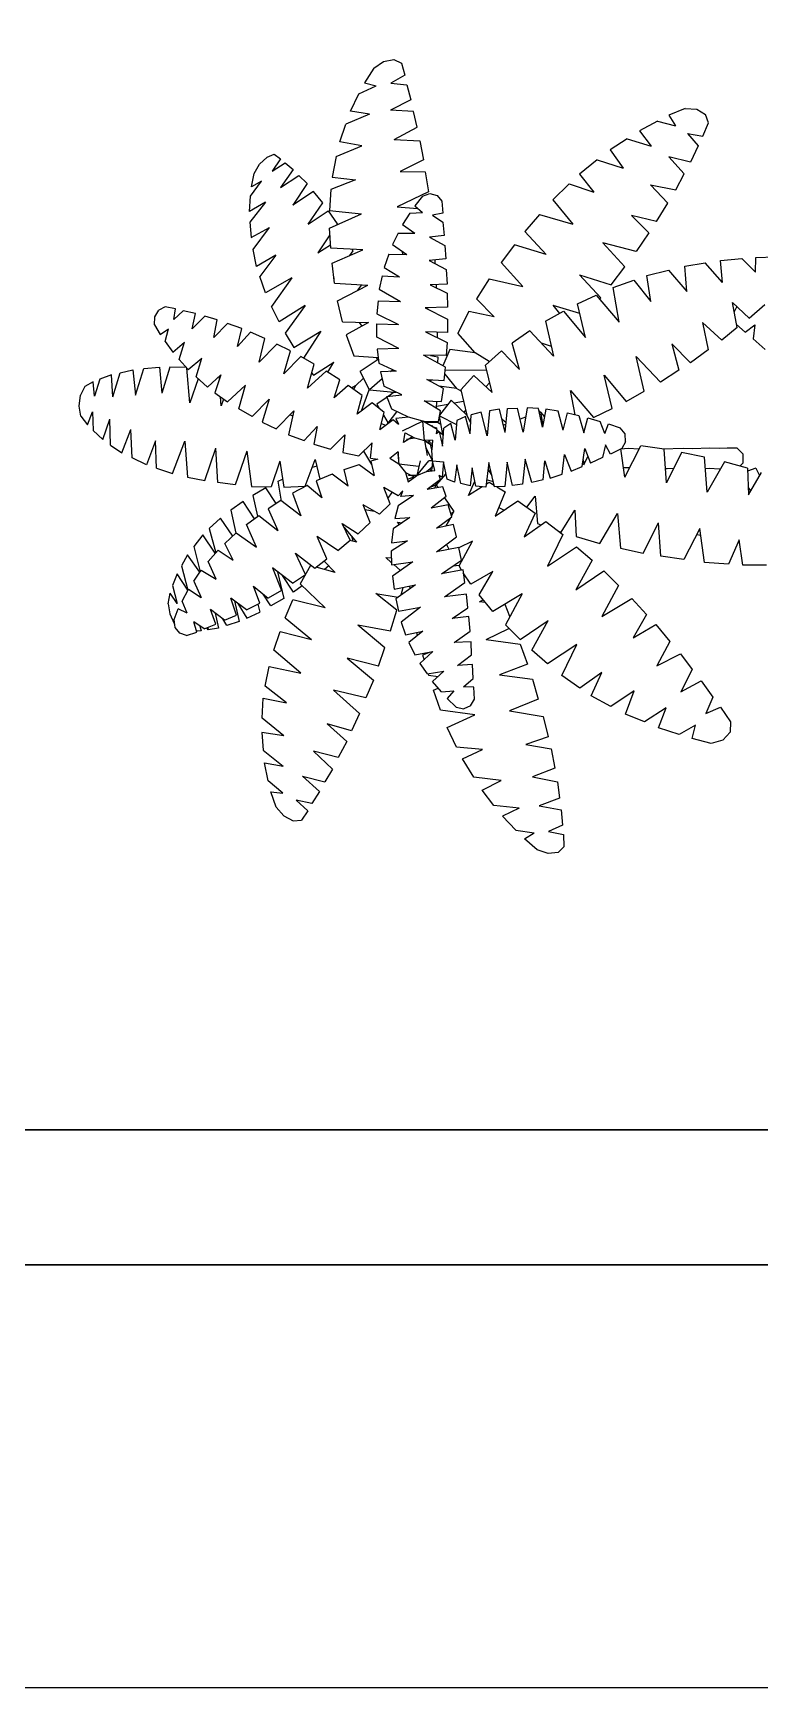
# Model space of a CAD drawing. Header units: millimetres. Extents: x 3348.1 to 3362.1, y 2027.4 to 2066.8.
# Drawn here: x 3358.307 to 3359.384, y 2033.466 to 2035.919 of the extents above; entities that cross this region are included whole.
import ezdxf

# ---------------------------------------------------------------- set-up
doc = ezdxf.new("R2010")
doc.units = ezdxf.units.MM
doc.layers.add('FUR', color=13, linetype='Continuous')

# ---------------------------------------------------------------- blocks, each defined once
blk = doc.blocks.new('02PTRX27')
at = {"color": 3, "linetype": 'ByBlock'}
for p, q in [((-0.4604, 0.4898), (-0.4477, 0.4923)), ((-0.4477, 0.4923), (-0.4384, 0.4879)), ((-0.4727, 0.4815), (-0.484, 0.4633)), ((-0.4727, 0.4815), (-0.4604, 0.4898)), ((-0.4342, 0.4727), (-0.4516, 0.4632)), ((-0.4384, 0.4879), (-0.4342, 0.4727)), ((-0.5012, 0.4284), (-0.491, 0.4499)), ((-0.491, 0.4499), (-0.4695, 0.4599)), ((-0.484, 0.4633), (-0.4695, 0.4599)), ((-0.4516, 0.4632), (-0.4316, 0.461)), ((-0.4316, 0.461), (-0.4268, 0.4423)), ((-0.4268, 0.4423), (-0.4521, 0.4297)), ((-0.4237, 0.4281), (-0.4521, 0.4297)), ((-0.088, 0.4318), (-0.1081, 0.4234)), ((-0.088, 0.4318), (-0.0737, 0.431)), ((-0.0737, 0.431), (-0.063, 0.4245)), ((-0.5146, 0.3906), (-0.5071, 0.4124)), ((-0.4778, 0.4249), (-0.5071, 0.4124)), ((-0.4778, 0.4249), (-0.5012, 0.4284)), ((-0.4188, 0.4086), (-0.4237, 0.4281)), ((-0.1222, 0.4161), (-0.1442, 0.4042)), ((-0.1222, 0.4161), (-0.1001, 0.4102)), ((-0.1081, 0.4234), (-0.1001, 0.4102)), ((-0.0662, 0.3975), (-0.0592, 0.4141)), ((-0.0592, 0.4141), (-0.063, 0.4245)), ((-0.4873, 0.3858), (-0.5146, 0.3906)), ((-0.4474, 0.3933), (-0.4188, 0.4086)), ((-0.4474, 0.3933), (-0.4158, 0.3917)), ((-0.4158, 0.3917), (-0.4111, 0.3684)), ((-0.1596, 0.3944), (-0.1805, 0.3808)), ((-0.1596, 0.3944), (-0.1299, 0.3852)), ((-0.1442, 0.4042), (-0.1299, 0.3852)), ((-0.0849, 0.4009), (-0.0662, 0.3975)), ((-0.0849, 0.4009), (-0.072, 0.3854)), ((-0.6136, 0.3629), (-0.6042, 0.3718)), ((-0.6042, 0.3718), (-0.5956, 0.3751)), ((-0.5876, 0.3697), (-0.5982, 0.3544)), ((-0.5956, 0.3751), (-0.5876, 0.3697)), ((-0.519, 0.3723), (-0.524, 0.3471)), ((-0.519, 0.3723), (-0.4873, 0.3858)), ((-0.4111, 0.3684), (-0.44, 0.3541)), ((-0.1966, 0.3682), (-0.2186, 0.3505)), ((-0.1966, 0.3682), (-0.1644, 0.3582)), ((-0.1805, 0.3808), (-0.1644, 0.3582)), ((-0.0893, 0.3511), (-0.1083, 0.3719)), ((-0.0814, 0.3656), (-0.1083, 0.3719)), ((-0.072, 0.3854), (-0.0814, 0.3656)), ((-0.6237, 0.3351), (-0.6204, 0.3514)), ((-0.6204, 0.3514), (-0.6136, 0.3629)), ((-0.5982, 0.3544), (-0.5819, 0.3647)), ((-0.572, 0.3563), (-0.5879, 0.334)), ((-0.5879, 0.334), (-0.565, 0.3491)), ((-0.5819, 0.3647), (-0.572, 0.3563)), ((-0.565, 0.3491), (-0.5549, 0.3389)), ((-0.44, 0.3541), (-0.4089, 0.3535)), ((-0.4089, 0.3535), (-0.405, 0.3289)), ((-0.2186, 0.3505), (-0.2007, 0.3282)), ((-0.0997, 0.3311), (-0.0893, 0.3511)), ((-0.6248, 0.3235), (-0.6112, 0.342)), ((-0.6112, 0.342), (-0.6237, 0.3351)), ((-0.5549, 0.3389), (-0.5724, 0.3125)), ((-0.5469, 0.329), (-0.5724, 0.3125)), ((-0.5355, 0.3151), (-0.5469, 0.329)), ((-0.5256, 0.3316), (-0.5274, 0.3059)), ((-0.495, 0.3438), (-0.5256, 0.3316)), ((-0.524, 0.3471), (-0.495, 0.3438)), ((-0.405, 0.3289), (-0.4435, 0.3101)), ((-0.2313, 0.3387), (-0.2516, 0.3188)), ((-0.2313, 0.3387), (-0.2007, 0.3282)), ((-0.1309, 0.3376), (-0.1096, 0.3147)), ((-0.1309, 0.3376), (-0.0997, 0.3311)), ((-0.6259, 0.3046), (-0.6248, 0.3235)), ((-0.6064, 0.3162), (-0.6259, 0.3046)), ((-0.6064, 0.3162), (-0.6255, 0.2912)), ((-0.5537, 0.2887), (-0.5355, 0.3151)), ((-0.4435, 0.3101), (-0.4186, 0.3084)), ((-0.4122, 0.3234), (-0.4219, 0.3114)), ((-0.4219, 0.3114), (-0.4125, 0.3032)), ((-0.4122, 0.3234), (-0.4032, 0.3267)), ((-0.4032, 0.3267), (-0.3944, 0.3244)), ((-0.3944, 0.3244), (-0.3887, 0.3172)), ((-0.3887, 0.3172), (-0.3874, 0.3023)), ((-0.2516, 0.3188), (-0.2269, 0.2887)), ((-0.1233, 0.292), (-0.1096, 0.3147)), ((-0.6255, 0.2912), (-0.6242, 0.2725)), ((-0.5537, 0.2887), (-0.5289, 0.3054)), ((-0.5289, 0.3054), (-0.5176, 0.2891)), ((-0.5274, 0.3059), (-0.4879, 0.3018)), ((-0.5271, 0.2841), (-0.4879, 0.3018)), ((-0.5176, 0.2891), (-0.5183, 0.288)), ((-0.4279, 0.3024), (-0.4369, 0.2883)), ((-0.4369, 0.2883), (-0.4217, 0.2777)), ((-0.4279, 0.3024), (-0.4125, 0.3032)), ((-0.3874, 0.3023), (-0.4001, 0.3)), ((-0.4001, 0.3), (-0.3871, 0.2915)), ((-0.3871, 0.2915), (-0.3856, 0.2747)), ((-0.2679, 0.3007), (-0.2859, 0.2797)), ((-0.2679, 0.3007), (-0.2269, 0.2887)), ((-0.1543, 0.2997), (-0.1327, 0.2782)), ((-0.1233, 0.292), (-0.1543, 0.2997)), ((-0.6242, 0.2725), (-0.6013, 0.2849)), ((-0.6216, 0.2576), (-0.6013, 0.2849)), ((-0.5267, 0.2758), (-0.5417, 0.2535)), ((-0.5256, 0.2593), (-0.5271, 0.2841)), ((-0.4424, 0.2778), (-0.4496, 0.2638)), ((-0.4424, 0.2778), (-0.4217, 0.2777)), ((-0.3856, 0.2747), (-0.4039, 0.2729)), ((-0.4039, 0.2729), (-0.3849, 0.2626)), ((-0.2859, 0.2797), (-0.2597, 0.2514)), ((-0.1627, 0.2361), (-0.1895, 0.2657)), ((-0.1483, 0.2552), (-0.1895, 0.2657)), ((-0.1327, 0.2782), (-0.1483, 0.2552)), ((-0.6174, 0.2367), (-0.6216, 0.2576)), ((-0.5934, 0.2506), (-0.6174, 0.2367)), ((-0.5934, 0.2506), (-0.6134, 0.2244)), ((-0.5417, 0.2535), (-0.526, 0.2632)), ((-0.486, 0.2572), (-0.5256, 0.2593)), ((-0.524, 0.2406), (-0.486, 0.2572)), ((-0.502, 0.2501), (-0.4979, 0.2558)), ((-0.4979, 0.2558), (-0.4992, 0.2578)), ((-0.4541, 0.2517), (-0.4598, 0.2354)), ((-0.4541, 0.2517), (-0.4316, 0.2513)), ((-0.4496, 0.2638), (-0.4316, 0.2513)), ((-0.4367, 0.2513), (-0.4369, 0.2549)), ((-0.3836, 0.2462), (-0.4041, 0.244)), ((-0.3849, 0.2626), (-0.3836, 0.2462)), ((-0.2989, 0.2634), (-0.3154, 0.2414)), ((-0.2597, 0.2514), (-0.2989, 0.2634)), ((-0.0445, 0.2439), (-0.018, 0.2463)), ((-0.018, 0.2463), (-0.0013, 0.2295)), ((-0.0013, 0.2295), (-0.0009, 0.2478)), ((-0.0009, 0.2478), (0.0235, 0.2483)), ((-0.521, 0.216), (-0.524, 0.2406)), ((-0.4624, 0.2252), (-0.4659, 0.2086)), ((-0.4624, 0.2252), (-0.4408, 0.224)), ((-0.4598, 0.2354), (-0.4408, 0.224)), ((-0.4041, 0.244), (-0.383, 0.2329)), ((-0.3966, 0.2398), (-0.3968, 0.2447)), ((-0.383, 0.2329), (-0.3819, 0.2148)), ((-0.3154, 0.2414), (-0.2886, 0.2117)), ((-0.2185, 0.2262), (-0.1922, 0.1979)), ((-0.2185, 0.2262), (-0.1792, 0.2141)), ((-0.1792, 0.2141), (-0.1627, 0.2361)), ((-0.1354, 0.2253), (-0.1085, 0.2321)), ((-0.1305, 0.1934), (-0.1354, 0.2253)), ((-0.1085, 0.2321), (-0.0858, 0.2056)), ((-0.0883, 0.237), (-0.0634, 0.2409)), ((-0.0858, 0.2056), (-0.0883, 0.237)), ((-0.042, 0.2169), (-0.0634, 0.2409)), ((-0.042, 0.2169), (-0.0445, 0.2439)), ((-0.6064, 0.204), (-0.6134, 0.2244)), ((-0.5738, 0.2227), (-0.6064, 0.204)), ((-0.5738, 0.2227), (-0.5987, 0.1873)), ((-0.522, 0.2224), (-0.5221, 0.222)), ((-0.5221, 0.222), (-0.522, 0.2221)), ((-0.5221, 0.222), (-0.5218, 0.2209)), ((-0.522, 0.2221), (-0.522, 0.2224)), ((-0.521, 0.216), (-0.48, 0.2134)), ((-0.5174, 0.194), (-0.48, 0.2134)), ((-0.4921, 0.2072), (-0.4873, 0.2138)), ((-0.4659, 0.2086), (-0.4395, 0.1935)), ((-0.3819, 0.2148), (-0.4028, 0.2139)), ((-0.4028, 0.2139), (-0.3819, 0.2038)), ((-0.3949, 0.21), (-0.3949, 0.2142)), ((-0.3299, 0.2214), (-0.3455, 0.1965)), ((-0.3299, 0.2214), (-0.2886, 0.2117)), ((-0.177, 0.2106), (-0.1514, 0.2198)), ((-0.1693, 0.1678), (-0.177, 0.2106)), ((-0.1514, 0.2198), (-0.1305, 0.1934)), ((-0.7303, 0.1867), (-0.7382, 0.1827)), ((-0.7175, 0.1844), (-0.7303, 0.1867)), ((-0.7195, 0.1713), (-0.7175, 0.1844)), ((-0.5894, 0.1682), (-0.5987, 0.1873)), ((-0.5575, 0.1882), (-0.5894, 0.1682)), ((-0.5575, 0.1882), (-0.5819, 0.1543)), ((-0.5111, 0.1682), (-0.5174, 0.194)), ((-0.4673, 0.1941), (-0.4686, 0.178)), ((-0.4673, 0.1941), (-0.4395, 0.1935)), ((-0.3814, 0.1862), (-0.4089, 0.1855)), ((-0.4089, 0.1855), (-0.3816, 0.1714)), ((-0.4054, 0.1855), (-0.4074, 0.1846)), ((-0.3819, 0.2038), (-0.3814, 0.1862)), ((-0.324, 0.1745), (-0.3455, 0.1965)), ((-0.2513, 0.1888), (-0.2432, 0.1785)), ((-0.2513, 0.1888), (-0.2185, 0.1791)), ((-0.221, 0.1904), (-0.1979, 0.2012)), ((-0.2111, 0.1489), (-0.221, 0.1904)), ((-0.1979, 0.2012), (-0.1693, 0.1678)), ((-0.1922, 0.1979), (-0.1937, 0.1962)), ((-0.0297, 0.1923), (-0.009, 0.1729)), ((-0.0236, 0.1614), (-0.0297, 0.1923)), ((-0.0275, 0.1802), (-0.0242, 0.1867)), ((-0.0242, 0.1867), (-0.024, 0.1868)), ((-0.009, 0.1729), (0.0103, 0.1897)), ((-0.7433, 0.1647), (-0.743, 0.1745)), ((-0.7433, 0.1647), (-0.7362, 0.1524)), ((-0.743, 0.1745), (-0.7382, 0.1827)), ((-0.708, 0.1819), (-0.7195, 0.1713)), ((-0.6926, 0.1784), (-0.708, 0.1819)), ((-0.6968, 0.1594), (-0.6926, 0.1784)), ((-0.6814, 0.1751), (-0.6968, 0.1594)), ((-0.6658, 0.1707), (-0.6814, 0.1751)), ((-0.67, 0.1488), (-0.6658, 0.1707)), ((-0.6532, 0.1662), (-0.67, 0.1488)), ((-0.6356, 0.1599), (-0.6532, 0.1662)), ((-0.5111, 0.1682), (-0.4792, 0.1673)), ((-0.4792, 0.1673), (-0.5066, 0.1521)), ((-0.4869, 0.163), (-0.4904, 0.1675)), ((-0.469, 0.1492), (-0.469, 0.1657)), ((-0.469, 0.1657), (-0.442, 0.1648)), ((-0.4686, 0.178), (-0.442, 0.1648)), ((-0.4426, 0.1648), (-0.4424, 0.1648)), ((-0.3816, 0.1714), (-0.3816, 0.1549)), ((-0.355, 0.1808), (-0.3687, 0.1541)), ((-0.324, 0.1745), (-0.355, 0.1808)), ((-0.2604, 0.1689), (-0.2381, 0.1814)), ((-0.2604, 0.1689), (-0.2505, 0.1257)), ((-0.2381, 0.1814), (-0.2111, 0.1489)), ((-0.0427, 0.1456), (-0.0667, 0.1675)), ((-0.0667, 0.1675), (-0.0594, 0.1338)), ((-0.0244, 0.1648), (-0.0137, 0.1553)), ((-0.0137, 0.1553), (-0.0018, 0.1646)), ((-0.0018, 0.1646), (-0.004, 0.1471)), ((-0.7362, 0.1524), (-0.7263, 0.1597)), ((-0.7303, 0.1439), (-0.7263, 0.1597)), ((-0.7303, 0.1439), (-0.7206, 0.1306)), ((-0.6407, 0.1379), (-0.6356, 0.1599)), ((-0.6248, 0.1554), (-0.6407, 0.1379)), ((-0.607, 0.1478), (-0.6248, 0.1554)), ((-0.6141, 0.1185), (-0.607, 0.1478)), ((-0.5819, 0.1543), (-0.5713, 0.1365)), ((-0.5713, 0.1365), (-0.5379, 0.1568)), ((-0.5379, 0.1568), (-0.5592, 0.1234)), ((-0.5066, 0.1521), (-0.497, 0.1263)), ((-0.4415, 0.1351), (-0.469, 0.1492)), ((-0.4085, 0.1558), (-0.3819, 0.1426)), ((-0.3816, 0.1549), (-0.4085, 0.1558)), ((-0.3938, 0.1484), (-0.3938, 0.1553)), ((-0.3475, 0.1301), (-0.3687, 0.1541)), ((-0.2799, 0.1572), (-0.3015, 0.142)), ((-0.2505, 0.1257), (-0.2799, 0.1572)), ((-0.0236, 0.1614), (-0.0427, 0.1456)), ((-0.004, 0.1471), (0.0108, 0.1342)), ((-0.7206, 0.1306), (-0.7065, 0.143)), ((-0.7129, 0.1216), (-0.7065, 0.143)), ((-0.7019, 0.1094), (-0.6851, 0.1233)), ((-0.692, 0.1001), (-0.6851, 0.1233)), ((-0.5921, 0.1405), (-0.6141, 0.1185)), ((-0.5753, 0.1322), (-0.5921, 0.1405)), ((-0.5835, 0.104), (-0.5753, 0.1322)), ((-0.5626, 0.1255), (-0.5835, 0.104)), ((-0.5463, 0.1159), (-0.5626, 0.1255)), ((-0.497, 0.1263), (-0.4672, 0.124)), ((-0.4679, 0.1212), (-0.4692, 0.1243)), ((-0.4415, 0.1351), (-0.4684, 0.1345)), ((-0.4684, 0.1345), (-0.4662, 0.1172)), ((-0.3839, 0.1122), (-0.4111, 0.1271)), ((-0.383, 0.1265), (-0.4111, 0.1271)), ((-0.4026, 0.1268), (-0.3935, 0.125)), ((-0.3935, 0.125), (-0.3938, 0.1175)), ((-0.3786, 0.1339), (-0.3871, 0.1137)), ((-0.3819, 0.1426), (-0.383, 0.1265)), ((-0.3475, 0.1301), (-0.3786, 0.1339)), ((-0.3299, 0.1191), (-0.3475, 0.1301)), ((-0.3147, 0.1323), (-0.3346, 0.1148)), ((-0.3147, 0.1323), (-0.2927, 0.1094)), ((-0.2927, 0.1094), (-0.3015, 0.142)), ((-0.2659, 0.1421), (-0.2535, 0.1381)), ((-0.1186, 0.0937), (-0.1483, 0.1256)), ((-0.1386, 0.0825), (-0.1483, 0.1256)), ((-0.0816, 0.1175), (-0.1043, 0.141)), ((-0.1043, 0.141), (-0.0958, 0.1085)), ((-0.0594, 0.1338), (-0.0816, 0.1175)), ((-0.7967, 0.1028), (-0.8108, 0.0975)), ((-0.7948, 0.0755), (-0.7967, 0.1028)), ((-0.7948, 0.0755), (-0.7857, 0.1054)), ((-0.7857, 0.1054), (-0.7701, 0.1091)), ((-0.7701, 0.1091), (-0.7668, 0.0778)), ((-0.7668, 0.0778), (-0.7565, 0.1106)), ((-0.7565, 0.1106), (-0.7371, 0.1124)), ((-0.7371, 0.1124), (-0.7344, 0.0801)), ((-0.7246, 0.1123), (-0.7344, 0.0801)), ((-0.7043, 0.1118), (-0.7246, 0.1123)), ((-0.7129, 0.1216), (-0.7019, 0.1094)), ((-0.6997, 0.0683), (-0.7036, 0.1111)), ((-0.6614, 0.1026), (-0.6781, 0.0875)), ((-0.6614, 0.1026), (-0.6688, 0.0805)), ((-0.5546, 0.0865), (-0.5463, 0.1159)), ((-0.5315, 0.1074), (-0.5546, 0.0865)), ((-0.5494, 0.1051), (-0.5472, 0.1024)), ((-0.5472, 0.1024), (-0.522, 0.1186)), ((-0.5146, 0.0964), (-0.5315, 0.1074)), ((-0.5295, 0.1059), (-0.522, 0.1186)), ((-0.467, 0.1218), (-0.4893, 0.1069)), ((-0.4778, 0.0841), (-0.4893, 0.1069)), ((-0.4662, 0.1172), (-0.4448, 0.1072)), ((-0.4448, 0.1072), (-0.4644, 0.1064)), ((-0.4644, 0.1064), (-0.46, 0.0889)), ((-0.4519, 0.1068), (-0.4494, 0.1091)), ((-0.3858, 0.0958), (-0.3839, 0.1122)), ((-0.385, 0.1035), (-0.3702, 0.086)), ((-0.3845, 0.1085), (-0.3334, 0.1091)), ((-0.3264, 0.0808), (-0.3346, 0.1148)), ((-0.1879, 0.1024), (-0.1607, 0.0699)), ((-0.178, 0.061), (-0.1879, 0.1024)), ((-0.0958, 0.1085), (-0.1186, 0.0937)), ((-0.8295, 0.0882), (-0.8346, 0.0776)), ((-0.819, 0.0942), (-0.8295, 0.0882)), ((-0.8176, 0.0764), (-0.819, 0.0942)), ((-0.8108, 0.0975), (-0.8176, 0.0764)), ((-0.6895, 0.0977), (-0.6997, 0.0683)), ((-0.6781, 0.0875), (-0.692, 0.1001)), ((-0.6631, 0.0976), (-0.6633, 0.1009)), ((-0.6532, 0.0693), (-0.6308, 0.09)), ((-0.6391, 0.0606), (-0.6308, 0.09)), ((-0.5216, 0.0742), (-0.5146, 0.0964)), ((-0.504, 0.0894), (-0.5216, 0.0742)), ((-0.4871, 0.0772), (-0.504, 0.0894)), ((-0.495, 0.0892), (-0.5, 0.0864)), ((-0.4974, 0.0845), (-0.495, 0.0892)), ((-0.495, 0.0892), (-0.4853, 0.0986)), ((-0.4877, 0.0583), (-0.4781, 0.0844)), ((-0.4624, 0.0977), (-0.4778, 0.0841)), ((-0.4778, 0.0841), (-0.4472, 0.0812)), ((-0.4378, 0.078), (-0.46, 0.0889)), ((-0.3865, 0.0858), (-0.407, 0.0971)), ((-0.407, 0.0971), (-0.3858, 0.0958)), ((-0.4004, 0.0966), (-0.4036, 0.0951)), ((-0.3702, 0.086), (-0.3918, 0.0886)), ((-0.3889, 0.07), (-0.3865, 0.0858)), ((-0.3647, 0.0826), (-0.3702, 0.086)), ((-0.3651, 0.0844), (-0.3489, 0.1018)), ((-0.3651, 0.0844), (-0.3577, 0.053)), ((-0.3489, 0.1018), (-0.3264, 0.0808)), ((-0.3295, 0.0929), (-0.3341, 0.0878)), ((-0.2295, 0.0834), (-0.201, 0.05)), ((-0.224, 0.0535), (-0.2295, 0.0834)), ((-0.1607, 0.0699), (-0.1386, 0.0825)), ((-0.8363, 0.064), (-0.8346, 0.0776)), ((-0.8342, 0.0517), (-0.8363, 0.064)), ((-0.6688, 0.0805), (-0.6532, 0.0693)), ((-0.6611, 0.0645), (-0.6618, 0.0754)), ((-0.6583, 0.0728), (-0.6611, 0.0645)), ((-0.6019, 0.0727), (-0.6227, 0.0512)), ((-0.6019, 0.0727), (-0.6103, 0.0445)), ((-0.4932, 0.0541), (-0.4871, 0.0772)), ((-0.4745, 0.0683), (-0.4932, 0.0541)), ((-0.4598, 0.0564), (-0.4745, 0.0683)), ((-0.4562, 0.0753), (-0.4688, 0.0667)), ((-0.4688, 0.0667), (-0.4653, 0.0608)), ((-0.4563, 0.0761), (-0.4378, 0.078)), ((-0.4503, 0.0605), (-0.4563, 0.0761)), ((-0.4472, 0.0812), (-0.4547, 0.0762)), ((-0.4505, 0.0815), (-0.4496, 0.0795)), ((-0.4472, 0.0812), (-0.4453, 0.0815)), ((-0.4103, 0.0706), (-0.3889, 0.07)), ((-0.3902, 0.0585), (-0.4103, 0.0706)), ((-0.3951, 0.0613), (-0.3948, 0.0701)), ((-0.3951, 0.064), (-0.3807, 0.0667)), ((-0.3768, 0.0715), (-0.3913, 0.0529)), ((-0.3577, 0.053), (-0.3768, 0.0715)), ((-0.3733, 0.0681), (-0.3618, 0.0701)), ((-0.3075, 0.0612), (-0.2951, 0.0617)), ((-0.2879, 0.0319), (-0.2951, 0.0617)), ((-0.2833, 0.0619), (-0.2879, 0.0319)), ((-0.2692, 0.061), (-0.2833, 0.0619)), ((-0.8342, 0.0517), (-0.826, 0.0409)), ((-0.826, 0.0409), (-0.8201, 0.0569)), ((-0.8201, 0.0569), (-0.8192, 0.0341)), ((-0.8071, 0.0231), (-0.7985, 0.048)), ((-0.7976, 0.0161), (-0.7985, 0.048)), ((-0.6227, 0.0512), (-0.6391, 0.0606)), ((-0.6103, 0.0445), (-0.5932, 0.036)), ((-0.5713, 0.0582), (-0.5932, 0.036)), ((-0.5713, 0.0582), (-0.5777, 0.0288)), ((-0.576, 0.0534), (-0.5725, 0.0523)), ((-0.4655, 0.061), (-0.4655, 0.061)), ((-0.465, 0.0352), (-0.4598, 0.0564)), ((-0.465, 0.0352), (-0.4486, 0.0477)), ((-0.4582, 0.0403), (-0.4633, 0.0426)), ((-0.4607, 0.053), (-0.4547, 0.0431)), ((-0.4554, 0.0425), (-0.4551, 0.0436)), ((-0.4547, 0.0431), (-0.4439, 0.0572)), ((-0.4547, 0.0431), (-0.4547, 0.043)), ((-0.4298, 0.0503), (-0.4503, 0.0605)), ((-0.4486, 0.0477), (-0.442, 0.042)), ((-0.4298, 0.0503), (-0.4455, 0.049)), ((-0.4455, 0.049), (-0.442, 0.042)), ((-0.412, 0.0456), (-0.4375, 0.0332)), ((-0.412, 0.0456), (-0.4298, 0.0503)), ((-0.412, 0.0456), (-0.3927, 0.0452)), ((-0.3942, 0.0354), (-0.412, 0.0456)), ((-0.41, 0.0217), (-0.412, 0.0456)), ((-0.4098, 0.0455), (-0.4109, 0.0448)), ((-0.4096, 0.0441), (-0.3938, 0.0442)), ((-0.3938, 0.0442), (-0.3946, 0.0452)), ((-0.3938, 0.0442), (-0.3898, 0.0417)), ((-0.3927, 0.0452), (-0.3902, 0.0585)), ((-0.3874, 0.0291), (-0.3916, 0.0516)), ((-0.3915, 0.0522), (-0.3706, 0.0413)), ((-0.3775, 0.0425), (-0.3861, 0.0368)), ((-0.372, 0.022), (-0.3775, 0.0425)), ((-0.37, 0.0462), (-0.372, 0.022)), ((-0.3592, 0.0511), (-0.37, 0.0462)), ((-0.3592, 0.0591), (-0.3614, 0.0564)), ((-0.3537, 0.0297), (-0.3592, 0.0511)), ((-0.3577, 0.053), (-0.353, 0.0433)), ((-0.3537, 0.0297), (-0.3522, 0.0533)), ((-0.3401, 0.0567), (-0.3522, 0.0533)), ((-0.3326, 0.0276), (-0.3401, 0.0567)), ((-0.3295, 0.0584), (-0.3326, 0.0276)), ((-0.3171, 0.0602), (-0.3295, 0.0584)), ((-0.3105, 0.0315), (-0.3171, 0.0602)), ((-0.3094, 0.0439), (-0.3141, 0.0474)), ((-0.3127, 0.0407), (-0.3095, 0.0419)), ((-0.3105, 0.0315), (-0.3075, 0.0612)), ((-0.2852, 0.0503), (-0.2919, 0.048)), ((-0.2641, 0.038), (-0.2692, 0.061)), ((-0.2689, 0.0586), (-0.2665, 0.0568)), ((-0.2665, 0.0568), (-0.2683, 0.0562)), ((-0.2665, 0.0568), (-0.2619, 0.0508)), ((-0.2665, 0.0568), (-0.2637, 0.0406)), ((-0.2602, 0.0604), (-0.2641, 0.038)), ((-0.245, 0.0579), (-0.2602, 0.0604)), ((-0.2388, 0.0345), (-0.245, 0.0579)), ((-0.2388, 0.0345), (-0.2335, 0.056)), ((-0.2335, 0.056), (-0.2194, 0.0524)), ((-0.2194, 0.0524), (-0.2131, 0.031)), ((-0.2131, 0.031), (-0.2084, 0.0498)), ((-0.2084, 0.0498), (-0.1928, 0.0453)), ((-0.201, 0.05), (-0.178, 0.061)), ((-0.1873, 0.0301), (-0.1928, 0.0453)), ((-0.1873, 0.0301), (-0.1825, 0.0424)), ((-0.1825, 0.0424), (-0.1681, 0.0375)), ((-0.8192, 0.0341), (-0.8071, 0.0231)), ((-0.7837, 0.0066), (-0.7725, 0.0352)), ((-0.771, 0.0002), (-0.7725, 0.0352)), ((-0.7421, 0.0213), (-0.7531, -0.0084)), ((-0.7411, -0.0126), (-0.7421, 0.0213)), ((-0.721, -0.0193), (-0.706, 0.021)), ((-0.706, 0.021), (-0.7028, -0.0235)), ((-0.5777, 0.0288), (-0.5586, 0.0215)), ((-0.5586, 0.0215), (-0.5423, 0.0389)), ((-0.5423, 0.0389), (-0.5465, 0.017)), ((-0.526, 0.0111), (-0.5082, 0.0286)), ((-0.5082, 0.0286), (-0.5106, 0.0068)), ((-0.4358, 0.0193), (-0.434, 0.0313)), ((-0.4246, 0.0261), (-0.4358, 0.0193)), ((-0.434, 0.0313), (-0.4224, 0.025)), ((-0.4321, 0.0232), (-0.4224, 0.025)), ((-0.4321, 0.0232), (-0.4314, 0.022)), ((-0.4224, 0.025), (-0.41, 0.0217)), ((-0.3999, 0.0221), (-0.41, 0.0217)), ((-0.41, 0.0217), (-0.4004, 0.0156)), ((-0.41, 0.0217), (-0.4065, 0.0031)), ((-0.4085, 0.0208), (-0.4089, 0.0217)), ((-0.4054, 0.0198), (-0.4085, 0.0206)), ((-0.4037, 0.0217), (-0.4059, 0.0191)), ((-0.4008, 0.01), (-0.4037, 0.0217)), ((-0.401, 0.0401), (-0.4014, 0.0395)), ((-0.3979, 0.0374), (-0.401, 0.0401)), ((-0.3999, 0.0221), (-0.4008, 0.01)), ((-0.3995, 0.0384), (-0.3953, 0.0371)), ((-0.3953, 0.0371), (-0.3955, 0.036)), ((-0.3953, 0.0297), (-0.3942, 0.0354)), ((-0.392, 0.0326), (-0.3953, 0.0297)), ((-0.3944, 0.0346), (-0.3874, 0.0291)), ((-0.392, 0.0326), (-0.3876, 0.0147)), ((-0.3894, 0.0305), (-0.388, 0.0312)), ((-0.3876, 0.0147), (-0.3861, 0.0368)), ((-0.3874, 0.0291), (-0.3869, 0.0276)), ((-0.3535, 0.0326), (-0.3546, 0.0331)), ((-0.3321, 0.0335), (-0.3341, 0.0327)), ((-0.1622, 0.0297), (-0.1681, 0.0375)), ((-0.1615, 0.0202), (-0.1622, 0.0297)), ((-0.7976, 0.0161), (-0.7837, 0.0066)), ((-0.7531, -0.0084), (-0.771, 0.0002)), ((-0.6814, -0.0279), (-0.6678, 0.0123)), ((-0.6653, -0.0304), (-0.6678, 0.0123)), ((-0.6292, 0.0086), (-0.6436, -0.033)), ((-0.6292, 0.0086), (-0.6237, -0.0351)), ((-0.5465, 0.017), (-0.526, 0.0111)), ((-0.5106, 0.0068), (-0.4912, 0.0029)), ((-0.4912, 0.0029), (-0.4745, 0.0187)), ((-0.4853, 0.0086), (-0.4754, -0.0079)), ((-0.4767, -0.0001), (-0.4745, 0.0187)), ((-0.4426, 0.0078), (-0.4529, -0.0006)), ((-0.4435, 0.0071), (-0.4426, 0.0062)), ((-0.4426, 0.0049), (-0.443, 0.0049)), ((-0.443, 0.0049), (-0.4417, -0.0076)), ((-0.4426, 0.0078), (-0.4422, -0.005)), ((-0.4085, 0.0136), (-0.3999, -0.0035)), ((-0.4032, 0.0191), (-0.4003, 0.0182)), ((-0.3999, -0.0035), (-0.4008, 0.01)), ((-0.2399, -0.0199), (-0.237, 0.0043)), ((-0.237, 0.0043), (-0.2287, -0.0162)), ((-0.2152, -0.0105), (-0.2119, 0.0116)), ((-0.213, -0.0086), (-0.2082, 0.002)), ((-0.2119, 0.0116), (-0.2047, -0.0062)), ((-0.1899, 0.0005), (-0.2047, -0.0062)), ((-0.1864, 0.0164), (-0.1899, 0.0005)), ((-0.1802, 0.0049), (-0.1864, 0.0164)), ((-0.1664, 0.0117), (-0.1802, 0.0049)), ((-0.1624, -0.0236), (-0.1673, 0.0112)), ((-0.1615, 0.0202), (-0.1664, 0.0117)), ((-0.1624, -0.0236), (-0.1426, 0.015)), ((-0.114, 0.0108), (-0.1426, 0.015)), ((-0.1112, -0.0305), (-0.114, 0.0108)), ((-0.0926, 0.0068), (-0.1112, -0.0305)), ((-0.0643, 0.0009), (-0.0926, 0.0068)), ((-0.0608, -0.042), (-0.0643, 0.0009)), ((-0.7411, -0.0126), (-0.721, -0.0193)), ((-0.5888, -0.0037), (-0.5993, -0.0357)), ((-0.5888, -0.0037), (-0.5835, -0.036)), ((-0.5573, -0.0346), (-0.5449, -0.0018)), ((-0.543, -0.0099), (-0.5487, -0.0117)), ((-0.5449, -0.0018), (-0.539, -0.0263)), ((-0.524, -0.02), (-0.5436, -0.0281)), ((-0.5042, -0.0348), (-0.524, -0.02)), ((-0.5091, -0.0141), (-0.4906, -0.0081)), ((-0.5042, -0.0348), (-0.5091, -0.0141)), ((-0.4906, -0.0081), (-0.4719, -0.0215)), ((-0.4767, -0.0001), (-0.4677, -0.0015)), ((-0.4677, -0.0015), (-0.4763, -0.0037)), ((-0.4763, -0.0037), (-0.4719, -0.0215)), ((-0.4417, -0.0076), (-0.4529, -0.0006)), ((-0.4422, -0.005), (-0.442, -0.0051)), ((-0.4417, -0.0076), (-0.4334, -0.018)), ((-0.4169, -0.0105), (-0.4417, -0.0076)), ((-0.4334, -0.018), (-0.4301, -0.0294)), ((-0.4334, -0.018), (-0.4219, -0.0235)), ((-0.4332, -0.0191), (-0.4327, -0.0183)), ((-0.4292, -0.0216), (-0.4287, -0.0203)), ((-0.4153, -0.0033), (-0.4195, -0.0217)), ((-0.4195, -0.0217), (-0.4045, -0.0034)), ((-0.4195, -0.0217), (-0.4076, -0.0166)), ((-0.4076, -0.0166), (-0.3986, -0.0094)), ((-0.4076, -0.0166), (-0.3973, -0.0154)), ((-0.4069, -0.016), (-0.4065, -0.0165)), ((-0.3999, -0.0035), (-0.4045, -0.0034)), ((-0.4015, -0.0159), (-0.4041, -0.0138)), ((-0.4014, -0.0159), (-0.4015, -0.0159)), ((-0.3999, -0.0035), (-0.4014, -0.0159)), ((-0.3999, -0.0035), (-0.3863, -0.0046)), ((-0.3973, -0.0154), (-0.3999, -0.0035)), ((-0.3834, -0.0195), (-0.3957, -0.0332)), ((-0.3863, -0.0046), (-0.3883, -0.0235)), ((-0.3819, -0.0261), (-0.3863, -0.0046)), ((-0.37, -0.0082), (-0.3728, -0.0297)), ((-0.3695, -0.0115), (-0.3706, -0.0122)), ((-0.3649, -0.0316), (-0.37, -0.0082)), ((-0.351, -0.0119), (-0.3537, -0.0342)), ((-0.35, -0.0167), (-0.3515, -0.0159)), ((-0.3464, -0.0348), (-0.351, -0.0119)), ((-0.3304, -0.0057), (-0.3341, -0.0358)), ((-0.3315, -0.0137), (-0.3268, -0.0217)), ((-0.3233, -0.0356), (-0.3304, -0.0057)), ((-0.3079, -0.0053), (-0.3108, -0.0351)), ((-0.3013, -0.0341), (-0.3079, -0.0053)), ((-0.2857, -0.0015), (-0.2888, -0.0323)), ((-0.2773, -0.0304), (-0.2857, -0.0015)), ((-0.2635, -0.0271), (-0.2613, -0.0034)), ((-0.2613, -0.0034), (-0.2546, -0.0249)), ((-0.2546, -0.0249), (-0.2399, -0.0199)), ((-0.2287, -0.0162), (-0.2152, -0.0105)), ((-0.2141, -0.0024), (-0.213, -0.0086)), ((-0.0396, -0.0046), (-0.0608, -0.042)), ((-0.011, -0.0127), (-0.0396, -0.0046)), ((-0.0009, -0.0126), (-0.011, -0.0162)), ((-0.011, -0.0127), (-0.0099, -0.0453)), ((-0.0099, -0.0453), (0.0062, -0.0177)), ((-0.0009, -0.0126), (0.004, -0.0214)), ((-0.7028, -0.0235), (-0.6814, -0.0279)), ((-0.6436, -0.033), (-0.6653, -0.0304)), ((-0.6237, -0.0351), (-0.5993, -0.0357)), ((-0.6057, -0.0368), (-0.6218, -0.0461)), ((-0.5931, -0.0561), (-0.6057, -0.0368)), ((-0.5907, -0.0286), (-0.5852, -0.0263)), ((-0.5865, -0.0533), (-0.5907, -0.0286)), ((-0.5835, -0.036), (-0.5573, -0.0346)), ((-0.5549, -0.034), (-0.5729, -0.0435)), ((-0.5366, -0.049), (-0.5549, -0.034)), ((-0.5436, -0.0281), (-0.5366, -0.049)), ((-0.4525, -0.0564), (-0.4602, -0.0364)), ((-0.4424, -0.0468), (-0.4602, -0.0364)), ((-0.4365, -0.0407), (-0.4424, -0.0468)), ((-0.4391, -0.0477), (-0.4365, -0.0407)), ((-0.431, -0.0263), (-0.4226, -0.0231)), ((-0.4301, -0.0294), (-0.4195, -0.0217)), ((-0.4195, -0.0217), (-0.4292, -0.0216)), ((-0.39, -0.0265), (-0.4065, -0.0389)), ((-0.3874, -0.0354), (-0.4065, -0.0389)), ((-0.4052, -0.0379), (-0.4052, -0.0384)), ((-0.4028, -0.036), (-0.3957, -0.0332)), ((-0.3957, -0.0332), (-0.3977, -0.0373)), ((-0.3968, -0.0316), (-0.3957, -0.0332)), ((-0.3957, -0.0332), (-0.3957, -0.0308)), ((-0.3957, -0.0332), (-0.3935, -0.0365)), ((-0.39, -0.0265), (-0.392, -0.0215)), ((-0.3883, -0.0235), (-0.392, -0.0215)), ((-0.3832, -0.0475), (-0.3874, -0.0354)), ((-0.3728, -0.0297), (-0.3819, -0.0261)), ((-0.3537, -0.0342), (-0.3649, -0.0316)), ((-0.3554, -0.0462), (-0.3477, -0.0286)), ((-0.3389, -0.0354), (-0.3554, -0.0462)), ((-0.3341, -0.0358), (-0.3464, -0.0348)), ((-0.3337, -0.0321), (-0.3299, -0.0296)), ((-0.3249, -0.0292), (-0.3332, -0.0269)), ((-0.3299, -0.0296), (-0.3238, -0.0334)), ((-0.324, -0.0332), (-0.324, -0.0334)), ((-0.3108, -0.0351), (-0.3233, -0.0356)), ((-0.3205, -0.0356), (-0.3103, -0.0418)), ((-0.2888, -0.0323), (-0.3013, -0.0341)), ((-0.2635, -0.0271), (-0.2773, -0.0304)), ((-0.0103, -0.0362), (-0.0071, -0.0404)), ((-0.6337, -0.0536), (-0.6491, -0.0645)), ((-0.62, -0.0749), (-0.6337, -0.0536)), ((-0.6218, -0.0461), (-0.616, -0.0717)), ((-0.5874, -0.0524), (-0.6031, -0.0627)), ((-0.5626, -0.0712), (-0.5874, -0.0524)), ((-0.5729, -0.0435), (-0.5626, -0.0712)), ((-0.4769, -0.0798), (-0.4858, -0.058)), ((-0.4655, -0.0695), (-0.4858, -0.058)), ((-0.4655, -0.0695), (-0.4525, -0.0564)), ((-0.4551, -0.0501), (-0.4497, -0.0426)), ((-0.4424, -0.0591), (-0.4464, -0.0747)), ((-0.4234, -0.0462), (-0.4424, -0.0591)), ((-0.4234, -0.0462), (-0.4391, -0.0477)), ((-0.3832, -0.0475), (-0.4015, -0.0621)), ((-0.3805, -0.058), (-0.4015, -0.0621)), ((-0.3852, -0.0491), (-0.3735, -0.0662)), ((-0.3761, -0.0726), (-0.3805, -0.058)), ((-0.3546, -0.0442), (-0.3533, -0.0448)), ((-0.3103, -0.0418), (-0.3226, -0.0717)), ((-0.3226, -0.0717), (-0.2945, -0.053)), ((-0.3183, -0.0611), (-0.3182, -0.0611)), ((-0.3182, -0.0611), (-0.3114, -0.0643)), ((-0.2945, -0.053), (-0.2731, -0.0681)), ((-0.2837, -0.0607), (-0.2734, -0.0469)), ((-0.2734, -0.0469), (-0.2703, -0.0808)), ((-0.662, -0.0743), (-0.6757, -0.0871)), ((-0.6468, -0.0965), (-0.662, -0.0743)), ((-0.6491, -0.0645), (-0.6429, -0.0927)), ((-0.6297, -0.0822), (-0.6147, -0.0709)), ((-0.6147, -0.0709), (-0.5912, -0.0893)), ((-0.6031, -0.0627), (-0.5912, -0.0893)), ((-0.5016, -0.1015), (-0.5115, -0.0808)), ((-0.5115, -0.0808), (-0.4919, -0.0936)), ((-0.4919, -0.0936), (-0.4769, -0.0798)), ((-0.4716, -0.0662), (-0.4836, -0.0638)), ((-0.4279, -0.0733), (-0.4485, -0.0874)), ((-0.4464, -0.0747), (-0.4279, -0.0733)), ((-0.4406, -0.082), (-0.4433, -0.0793)), ((-0.4433, -0.0793), (-0.4375, -0.0799)), ((-0.3949, -0.0865), (-0.3761, -0.0726)), ((-0.383, -0.0839), (-0.3775, -0.0737)), ((-0.3775, -0.0683), (-0.3735, -0.0662)), ((-0.3764, -0.0716), (-0.3735, -0.0662)), ((-0.2731, -0.0681), (-0.2868, -0.0975)), ((-0.2868, -0.0975), (-0.2602, -0.0782)), ((-0.2703, -0.0808), (-0.2661, -0.0825)), ((-0.2602, -0.0782), (-0.2392, -0.0946)), ((-0.241, -0.0916), (-0.2241, -0.0643)), ((-0.2241, -0.0643), (-0.2227, -0.097)), ((-0.1932, -0.1056), (-0.1714, -0.0684)), ((-0.1714, -0.0684), (-0.1679, -0.1113)), ((-0.1397, -0.1174), (-0.121, -0.08)), ((-0.1182, -0.1212), (-0.121, -0.08)), ((-0.6836, -0.0949), (-0.695, -0.1091)), ((-0.6684, -0.1175), (-0.6836, -0.0949)), ((-0.6757, -0.0871), (-0.6678, -0.117)), ((-0.6565, -0.1056), (-0.6425, -0.0925)), ((-0.6425, -0.0925), (-0.6176, -0.11)), ((-0.6176, -0.11), (-0.6297, -0.0822)), ((-0.5306, -0.1246), (-0.5425, -0.0969)), ((-0.517, -0.1144), (-0.5425, -0.0969)), ((-0.517, -0.1144), (-0.5016, -0.1015)), ((-0.5093, -0.0856), (-0.4939, -0.1039)), ((-0.4939, -0.1039), (-0.5022, -0.102)), ((-0.5016, -0.1015), (-0.5018, -0.1018)), ((-0.5018, -0.1018), (-0.5014, -0.1023)), ((-0.4981, -0.103), (-0.4992, -0.0977)), ((-0.431, -0.1021), (-0.451, -0.115)), ((-0.4485, -0.0874), (-0.4507, -0.1046)), ((-0.4507, -0.1046), (-0.431, -0.1021)), ((-0.3951, -0.1157), (-0.3702, -0.0973)), ((-0.3741, -0.0819), (-0.3949, -0.0865)), ((-0.3702, -0.0973), (-0.3741, -0.0819)), ((-0.2392, -0.0946), (-0.2582, -0.1334)), ((-0.2448, -0.0903), (-0.241, -0.0916)), ((-0.2227, -0.097), (-0.1932, -0.1056)), ((-0.0698, -0.0869), (-0.0896, -0.1255)), ((-0.0687, -0.0958), (-0.074, -0.0949)), ((-0.0643, -0.129), (-0.0698, -0.0869)), ((-0.0211, -0.1012), (-0.0346, -0.1312)), ((-0.0167, -0.1323), (-0.0211, -0.1012)), ((-0.7025, -0.1194), (-0.7102, -0.1331)), ((-0.6874, -0.141), (-0.7025, -0.1194)), ((-0.695, -0.1091), (-0.6871, -0.1405)), ((-0.677, -0.1278), (-0.6649, -0.1136)), ((-0.6649, -0.1136), (-0.6464, -0.1263)), ((-0.6464, -0.1263), (-0.6565, -0.1056)), ((-0.5691, -0.1175), (-0.5454, -0.1359)), ((-0.5571, -0.144), (-0.5691, -0.1175)), ((-0.451, -0.115), (-0.4508, -0.132)), ((-0.3675, -0.1107), (-0.3951, -0.1157)), ((-0.3796, -0.1129), (-0.3827, -0.1065)), ((-0.3508, -0.1026), (-0.3675, -0.1111)), ((-0.3643, -0.1261), (-0.3675, -0.1107)), ((-0.3673, -0.1332), (-0.3508, -0.1026)), ((-0.2582, -0.1334), (-0.2221, -0.1095)), ((-0.2221, -0.1095), (-0.2027, -0.1262)), ((-0.1679, -0.1113), (-0.1397, -0.1174)), ((-0.0896, -0.1255), (-0.1182, -0.1212)), ((-0.7102, -0.1331), (-0.7023, -0.1631)), ((-0.6948, -0.152), (-0.6856, -0.1384)), ((-0.6856, -0.1384), (-0.6671, -0.1497)), ((-0.6671, -0.1497), (-0.677, -0.1278)), ((-0.5975, -0.1356), (-0.5866, -0.1635)), ((-0.5729, -0.1544), (-0.5975, -0.1356)), ((-0.5914, -0.1404), (-0.5837, -0.1734)), ((-0.5507, -0.1328), (-0.5636, -0.1554)), ((-0.5454, -0.1359), (-0.5306, -0.1246)), ((-0.5201, -0.1412), (-0.5439, -0.1348)), ((-0.534, -0.1272), (-0.5201, -0.1412)), ((-0.5282, -0.1332), (-0.5335, -0.1376)), ((-0.4576, -0.1228), (-0.451, -0.1234)), ((-0.451, -0.1289), (-0.4576, -0.1228)), ((-0.4508, -0.132), (-0.4243, -0.1283)), ((-0.4243, -0.1283), (-0.4496, -0.146)), ((-0.4479, -0.1316), (-0.4397, -0.139)), ((-0.4256, -0.1285), (-0.425, -0.1288)), ((-0.3889, -0.143), (-0.3643, -0.1261)), ((-0.3623, -0.1379), (-0.3889, -0.143)), ((-0.3748, -0.1332), (-0.3669, -0.1323)), ((-0.3642, -0.1383), (-0.3673, -0.1332)), ((-0.3601, -0.1537), (-0.3623, -0.1379)), ((-0.3526, -0.1559), (-0.362, -0.1417)), ((-0.3257, -0.1401), (-0.3526, -0.1559)), ((-0.3425, -0.169), (-0.3257, -0.1401)), ((-0.3273, -0.1411), (-0.3268, -0.1421)), ((-0.2027, -0.1262), (-0.2229, -0.1629)), ((-0.2229, -0.1629), (-0.1884, -0.1393)), ((-0.1884, -0.1393), (-0.1703, -0.1574)), ((-0.0346, -0.1312), (-0.0643, -0.129)), ((0.0126, -0.1322), (-0.0167, -0.1323)), ((-0.7153, -0.1431), (-0.721, -0.1576)), ((-0.721, -0.1576), (-0.7153, -0.1795)), ((-0.7023, -0.1631), (-0.7153, -0.1431)), ((-0.7093, -0.1768), (-0.7014, -0.1621)), ((-0.7023, -0.1638), (-0.7023, -0.1631)), ((-0.7014, -0.1621), (-0.6858, -0.1722)), ((-0.6948, -0.152), (-0.6858, -0.1722)), ((-0.6132, -0.1791), (-0.6213, -0.1582)), ((-0.6213, -0.1582), (-0.6031, -0.1731)), ((-0.6187, -0.1652), (-0.6198, -0.1596)), ((-0.5866, -0.1635), (-0.6031, -0.1731)), ((-0.5718, -0.1657), (-0.5852, -0.1451)), ((-0.5729, -0.1544), (-0.5571, -0.144)), ((-0.561, -0.158), (-0.5718, -0.1657)), ((-0.5636, -0.1554), (-0.5326, -0.185)), ((-0.4496, -0.146), (-0.4475, -0.1619)), ((-0.4475, -0.1619), (-0.421, -0.1568)), ((-0.421, -0.1568), (-0.4455, -0.1737)), ((-0.4386, -0.1689), (-0.4362, -0.1597)), ((-0.4278, -0.1615), (-0.4281, -0.1582)), ((-0.3854, -0.1715), (-0.3601, -0.1537)), ((-0.1703, -0.1574), (-0.1908, -0.1959)), ((-0.7265, -0.18), (-0.7239, -0.1667)), ((-0.7265, -0.18), (-0.7245, -0.1924)), ((-0.7153, -0.1795), (-0.7239, -0.1667)), ((-0.7032, -0.1918), (-0.7093, -0.1768)), ((-0.6299, -0.1875), (-0.649, -0.1729)), ((-0.642, -0.1939), (-0.649, -0.1729)), ((-0.6444, -0.1765), (-0.6389, -0.202)), ((-0.6405, -0.1796), (-0.6293, -0.1977)), ((-0.6299, -0.1875), (-0.6132, -0.1791)), ((-0.6156, -0.1803), (-0.6134, -0.1904)), ((-0.5997, -0.1825), (-0.6092, -0.1682)), ((-0.5837, -0.1734), (-0.5997, -0.1825)), ((-0.5819, -0.1973), (-0.5727, -0.1752)), ((-0.5326, -0.185), (-0.5727, -0.1752)), ((-0.4699, -0.1673), (-0.4426, -0.1717)), ((-0.4442, -0.188), (-0.4699, -0.1673)), ((-0.4455, -0.1737), (-0.4422, -0.189)), ((-0.3581, -0.168), (-0.3854, -0.1715)), ((-0.3563, -0.1852), (-0.3581, -0.168)), ((-0.3257, -0.1897), (-0.3425, -0.169)), ((-0.3422, -0.1774), (-0.3378, -0.1751)), ((-0.3352, -0.1783), (-0.3422, -0.1774)), ((-0.2894, -0.1679), (-0.3257, -0.1897)), ((-0.311, -0.1809), (-0.3103, -0.1809)), ((-0.3044, -0.1957), (-0.3103, -0.1809)), ((-0.2894, -0.1679), (-0.3099, -0.2062)), ((-0.1908, -0.1959), (-0.1539, -0.1735)), ((-0.1539, -0.1735), (-0.1356, -0.1934)), ((-0.7245, -0.1924), (-0.7193, -0.2044)), ((-0.7193, -0.1995), (-0.714, -0.1861)), ((-0.7179, -0.2092), (-0.7193, -0.1995)), ((-0.7032, -0.1918), (-0.714, -0.1861)), ((-0.6821, -0.2111), (-0.695, -0.2022)), ((-0.6911, -0.2149), (-0.695, -0.2022)), ((-0.6568, -0.2004), (-0.6741, -0.1871)), ((-0.6675, -0.2053), (-0.6741, -0.1871)), ((-0.6684, -0.1915), (-0.6645, -0.2101)), ((-0.6539, -0.2069), (-0.659, -0.1988)), ((-0.6568, -0.2004), (-0.642, -0.1939)), ((-0.6389, -0.202), (-0.6539, -0.2069)), ((-0.6293, -0.1977), (-0.6134, -0.1904)), ((-0.5819, -0.1973), (-0.5496, -0.2242)), ((-0.4518, -0.2134), (-0.4442, -0.188)), ((-0.4422, -0.189), (-0.4147, -0.1841)), ((-0.4147, -0.1841), (-0.4387, -0.2027)), ((-0.4387, -0.2027), (-0.4332, -0.2182)), ((-0.3757, -0.1982), (-0.3563, -0.1852)), ((-0.355, -0.1959), (-0.3757, -0.1982)), ((-0.3537, -0.2137), (-0.355, -0.1959)), ((-0.2918, -0.2243), (-0.2573, -0.2007)), ((-0.2775, -0.2375), (-0.2573, -0.2007)), ((-0.1356, -0.1934), (-0.1523, -0.222)), ((-0.7193, -0.2044), (-0.7186, -0.2056)), ((-0.712, -0.2165), (-0.7179, -0.2092)), ((-0.7038, -0.2193), (-0.712, -0.2165)), ((-0.7038, -0.2193), (-0.6911, -0.2149)), ((-0.6858, -0.2136), (-0.6917, -0.2137)), ((-0.6873, -0.2076), (-0.6858, -0.2136)), ((-0.6821, -0.2111), (-0.6675, -0.2053)), ((-0.6772, -0.2121), (-0.6786, -0.2098)), ((-0.6777, -0.2094), (-0.6772, -0.2121)), ((-0.6645, -0.2101), (-0.6772, -0.2121)), ((-0.5958, -0.2373), (-0.5883, -0.2143)), ((-0.5883, -0.2143), (-0.5496, -0.2242)), ((-0.4921, -0.2059), (-0.4518, -0.2134)), ((-0.4921, -0.2059), (-0.4589, -0.2342)), ((-0.4332, -0.2182), (-0.412, -0.2137)), ((-0.412, -0.2137), (-0.4294, -0.2279)), ((-0.4186, -0.2191), (-0.4193, -0.2153)), ((-0.3731, -0.2277), (-0.3537, -0.2137)), ((-0.3337, -0.224), (-0.3057, -0.2105)), ((-0.3337, -0.224), (-0.2916, -0.2298)), ((-0.3099, -0.2062), (-0.2918, -0.2243)), ((-0.1523, -0.222), (-0.1243, -0.2056)), ((-0.1243, -0.2056), (-0.1068, -0.2265)), ((-0.5626, -0.2656), (-0.5958, -0.2373)), ((-0.4666, -0.2572), (-0.4589, -0.2342)), ((-0.4294, -0.2279), (-0.4217, -0.2429)), ((-0.4217, -0.2429), (-0.3995, -0.239)), ((-0.3995, -0.239), (-0.4155, -0.2539)), ((-0.403, -0.2396), (-0.4122, -0.2434)), ((-0.4122, -0.2434), (-0.4105, -0.2492)), ((-0.3524, -0.2268), (-0.3731, -0.2277)), ((-0.3691, -0.2562), (-0.3517, -0.243)), ((-0.3517, -0.243), (-0.3524, -0.2268)), ((-0.2916, -0.2298), (-0.2826, -0.2544)), ((-0.258, -0.2543), (-0.2775, -0.2375)), ((-0.2219, -0.2302), (-0.258, -0.2543)), ((-0.2403, -0.2687), (-0.2219, -0.2302)), ((-0.1068, -0.2265), (-0.1228, -0.2565)), ((-0.1228, -0.2565), (-0.0938, -0.2418)), ((-0.0938, -0.2418), (-0.0794, -0.2612)), ((-0.6066, -0.2817), (-0.6019, -0.2576)), ((-0.6019, -0.2576), (-0.5626, -0.2656)), ((-0.5053, -0.2473), (-0.473, -0.2742)), ((-0.4666, -0.2572), (-0.5053, -0.2473)), ((-0.4155, -0.2539), (-0.4067, -0.2667)), ((-0.4067, -0.2667), (-0.3861, -0.2634)), ((-0.3999, -0.2762), (-0.3861, -0.2634)), ((-0.3508, -0.2551), (-0.3691, -0.2562)), ((-0.35, -0.2721), (-0.3508, -0.2551)), ((-0.2826, -0.2544), (-0.3172, -0.2679)), ((-0.191, -0.2648), (-0.2181, -0.2842)), ((-0.204, -0.2935), (-0.191, -0.2648)), ((-0.0794, -0.2612), (-0.0933, -0.2886)), ((-0.5804, -0.3023), (-0.6066, -0.2817)), ((-0.473, -0.2742), (-0.4822, -0.2963)), ((-0.4056, -0.2666), (-0.405, -0.2681)), ((-0.405, -0.2681), (-0.3929, -0.2697)), ((-0.3891, -0.2888), (-0.3999, -0.2762)), ((-0.399, -0.2868), (-0.3929, -0.2844)), ((-0.3618, -0.2824), (-0.35, -0.2721)), ((-0.3491, -0.2828), (-0.3618, -0.2824)), ((-0.3614, -0.282), (-0.361, -0.2825)), ((-0.3482, -0.298), (-0.3491, -0.2828)), ((-0.3172, -0.2679), (-0.2766, -0.2731)), ((-0.2766, -0.2731), (-0.2694, -0.2979)), ((-0.2181, -0.2842), (-0.2403, -0.2687)), ((-0.0933, -0.2886), (-0.0682, -0.2753)), ((-0.0682, -0.2753), (-0.0537, -0.2954)), ((-0.6105, -0.3211), (-0.609, -0.2967)), ((-0.609, -0.2967), (-0.5804, -0.3023)), ((-0.4822, -0.2963), (-0.5223, -0.2865)), ((-0.5223, -0.2865), (-0.4901, -0.3156)), ((-0.3902, -0.3113), (-0.399, -0.2868)), ((-0.3891, -0.2888), (-0.3737, -0.2875)), ((-0.3737, -0.2875), (-0.3819, -0.297)), ((-0.3819, -0.297), (-0.3708, -0.3076)), ((-0.353, -0.3059), (-0.3614, -0.3096)), ((-0.353, -0.3059), (-0.3482, -0.298)), ((-0.2694, -0.2979), (-0.305, -0.3124)), ((-0.1796, -0.3067), (-0.204, -0.2935)), ((-0.1508, -0.2875), (-0.1796, -0.3067)), ((-0.1615, -0.3162), (-0.1508, -0.2875)), ((-0.0537, -0.2954), (-0.0623, -0.3157)), ((-0.5835, -0.343), (-0.6105, -0.3211)), ((-0.4901, -0.3156), (-0.5001, -0.3371)), ((-0.3478, -0.3172), (-0.3902, -0.3113)), ((-0.3818, -0.3327), (-0.3478, -0.3172)), ((-0.3708, -0.3076), (-0.3614, -0.3096)), ((-0.305, -0.3124), (-0.2632, -0.3194)), ((-0.2632, -0.3194), (-0.2571, -0.3443)), ((-0.1382, -0.326), (-0.1615, -0.3162)), ((-0.1114, -0.3086), (-0.1382, -0.326)), ((-0.1208, -0.3332), (-0.1114, -0.3086)), ((-0.0623, -0.3157), (-0.0442, -0.3079)), ((-0.0442, -0.3079), (-0.0319, -0.3257)), ((-0.0319, -0.3257), (-0.0326, -0.3387)), ((-0.5835, -0.343), (-0.611, -0.3388)), ((-0.611, -0.3388), (-0.6092, -0.3607)), ((-0.5001, -0.3371), (-0.5302, -0.3283)), ((-0.5302, -0.3283), (-0.506, -0.3502)), ((-0.3702, -0.3569), (-0.3818, -0.3327)), ((-0.2571, -0.3443), (-0.2848, -0.354)), ((-0.0955, -0.3415), (-0.1208, -0.3332)), ((-0.0751, -0.3298), (-0.0955, -0.3415)), ((-0.0794, -0.3466), (-0.0751, -0.3298)), ((-0.0559, -0.3524), (-0.0794, -0.3466)), ((-0.0326, -0.3387), (-0.0416, -0.3485)), ((-0.6092, -0.3607), (-0.5843, -0.3807)), ((-0.5165, -0.37), (-0.5472, -0.3619)), ((-0.5472, -0.3619), (-0.5236, -0.3843)), ((-0.506, -0.3502), (-0.5165, -0.37)), ((-0.3381, -0.3599), (-0.3702, -0.3569)), ((-0.3629, -0.3714), (-0.3381, -0.3599)), ((-0.2848, -0.354), (-0.2533, -0.3592)), ((-0.2533, -0.3592), (-0.2491, -0.383)), ((-0.0416, -0.3485), (-0.0559, -0.3524)), ((-0.6075, -0.3766), (-0.5843, -0.3807)), ((-0.603, -0.3985), (-0.6075, -0.3766)), ((-0.5236, -0.3843), (-0.5331, -0.4001)), ((-0.3489, -0.3942), (-0.3629, -0.3714)), ((-0.2491, -0.383), (-0.2767, -0.3937)), ((-0.585, -0.4138), (-0.603, -0.3985)), ((-0.5608, -0.3929), (-0.5331, -0.4001)), ((-0.5608, -0.3929), (-0.5395, -0.4117)), ((-0.3154, -0.3981), (-0.3489, -0.3942)), ((-0.3385, -0.4104), (-0.3154, -0.3981)), ((-0.2767, -0.3937), (-0.2458, -0.4)), ((-0.2458, -0.4), (-0.2432, -0.4199)), ((-0.5931, -0.431), (-0.5997, -0.4121)), ((-0.5997, -0.4121), (-0.585, -0.4138)), ((-0.5489, -0.4265), (-0.5685, -0.4224)), ((-0.5685, -0.4224), (-0.5542, -0.4358)), ((-0.5395, -0.4117), (-0.5489, -0.4265)), ((-0.3242, -0.429), (-0.3385, -0.4104)), ((-0.2932, -0.4325), (-0.3242, -0.429)), ((-0.2432, -0.4199), (-0.2683, -0.4297)), ((-0.5835, -0.442), (-0.5931, -0.431)), ((-0.5835, -0.442), (-0.572, -0.448)), ((-0.572, -0.448), (-0.5619, -0.4473)), ((-0.5542, -0.4358), (-0.5619, -0.4473)), ((-0.2932, -0.4325), (-0.3134, -0.4424)), ((-0.3134, -0.4424), (-0.2971, -0.4598)), ((-0.2683, -0.4297), (-0.2412, -0.4343)), ((-0.2412, -0.4343), (-0.2395, -0.4534)), ((-0.2971, -0.4598), (-0.2744, -0.4631)), ((-0.2866, -0.4704), (-0.2744, -0.4631)), ((-0.2395, -0.4534), (-0.2569, -0.4611)), ((-0.2569, -0.4611), (-0.2384, -0.465)), ((-0.2384, -0.465), (-0.2377, -0.4803)), ((-0.2709, -0.484), (-0.2866, -0.4704)), ((-0.2573, -0.4884), (-0.2709, -0.484)), ((-0.245, -0.487), (-0.2573, -0.4884)), ((-0.2377, -0.4803), (-0.245, -0.487))]:
    blk.add_line(p, q, dxfattribs=at)
at = {"color": 7, "linetype": 'ByBlock'}
for p, q in [((-0.2113, 0.0101), (-0.2122, 0.0101)), ((-0.1582, 0.0116), (-0.1673, 0.0111)), ((-0.1446, 0.0111), (-0.1582, 0.0116)), ((-0.0904, 0.0119), (-0.1157, 0.011)), ((-0.0581, 0.012), (-0.0788, 0.0114)), ((-0.046, 0.0116), (-0.0581, 0.012)), ((-0.0361, 0.0122), (-0.046, 0.0116)), ((-0.0346, 0.0123), (-0.0361, 0.0122)), ((-0.0238, 0.0123), (-0.0346, 0.0123)), ((-0.0163, 0.0048), (-0.0238, 0.0123)), ((-0.0163, -0.006), (-0.0163, 0.0048)), ((-0.2119, -0.006), (-0.2135, -0.0059)), ((-0.1637, -0.012), (-0.164, -0.012)), ((-0.1567, -0.0123), (-0.1637, -0.012)), ((-0.1125, -0.013), (-0.1103, -0.013)), ((-0.1103, -0.013), (-0.1024, -0.0127)), ((-0.0632, -0.013), (-0.0581, -0.0127)), ((-0.0581, -0.0127), (-0.046, -0.0133)), ((-0.046, -0.0133), (-0.0445, -0.0133)), ((-0.0163, -0.006), (-0.0205, -0.0101))]:
    blk.add_line(p, q, dxfattribs=at)
at = {"linetype": 'ByBlock'}
blk.add_line((-0.0788, 0.0114), (-0.0904, 0.0119), dxfattribs=at)

msp = doc.modelspace()

# ---------------------------------------------------------------- linework, layer by layer
at = {"lineweight": 30}
for p, q in [((3351.0636, 2034.2934), (3360.6136, 2034.2934)), ((3350.8636, 2034.0934), (3360.8136, 2034.0934))]:
    msp.add_line(p, q, dxfattribs=at)
msp.add_lwpolyline([(3348.0714, 2066.8257), (3362.1041, 2066.8257), (3362.1041, 2033.4664), (3348.0714, 2033.4664)], close=True)

# ---------------------------------------------------------------- block references
at = {"layer": 'FUR', "xscale": 1.199999999999818, "yscale": 1.199999999999818, "zscale": 1.199999999999818}
msp.add_blockref('02PTRX27', (3359.3788, 2035.2892), dxfattribs=at)

doc.saveas('drawing.dxf')
